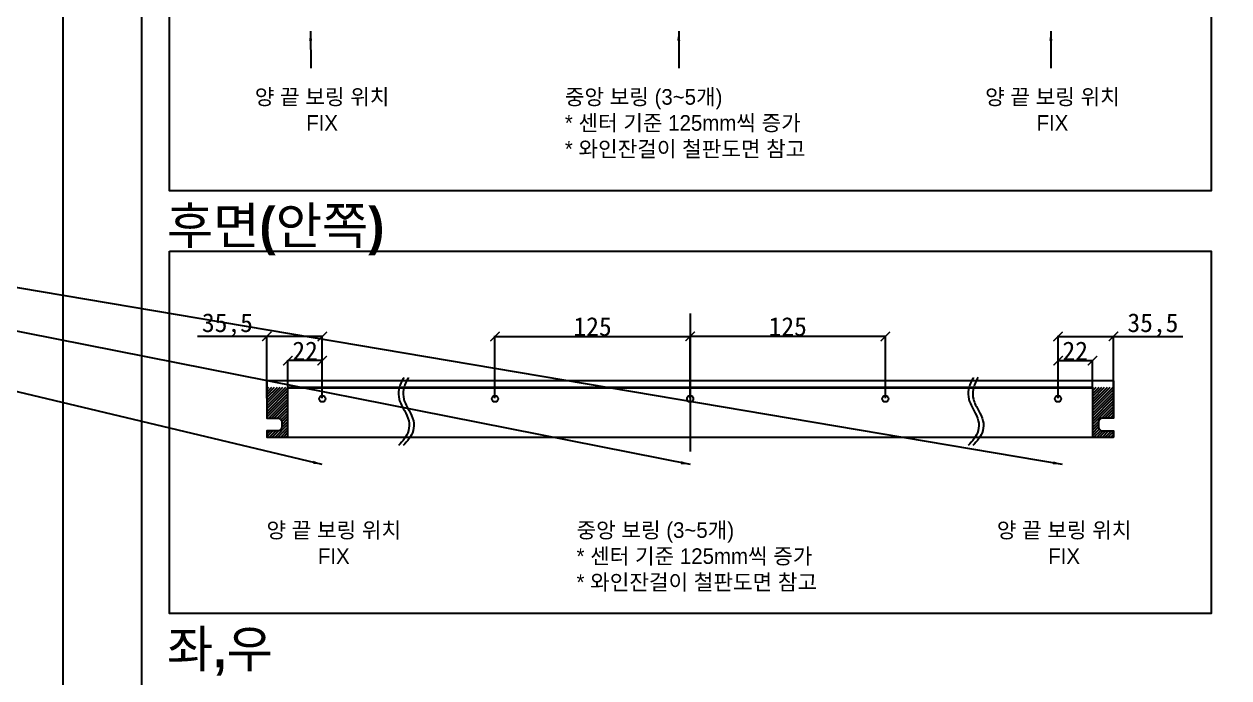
# Model space of a CAD drawing. Header units: millimetres. Extents: x -44117 to 256353, y -2095463 to 65325.
# Drawn here: x 97926 to 99855, y -1008218 to -1007170 of the extents above; entities that cross this region are included whole.
import ezdxf

# ---------------------------------------------------------------- set-up
doc = ezdxf.new("R2010")
doc.units = ezdxf.units.MM
doc.header["$LTSCALE"] = 10
doc.linetypes.add('CENTER', pattern=[50.800000000000004, 31.75, -6.35, 6.35, -6.35])
for name, color, linetype in [('! dim', 7, 'Continuous'), ('.', 8, 'Continuous'), ('01YL_text_제목 @ 1', 2, 'Continuous'), ('DEFAULT', 7, 'Continuous'), ('Steel', 3, 'Continuous'), ('TXT', 4, 'Continuous'), ('TXT @ 1', 4, 'Continuous')]:
    doc.layers.add(name, color=color, linetype=linetype)
doc.styles.add('IMOS', font='', dxfattribs={"height": 3})
doc.styles.get('IMOS').set_extended_font_data('-윤고딕330')
doc.dimstyles.new('ISO-25', dxfattribs={"dimtxt": 2.5, "dimasz": 2.5, "dimexe": 1, "dimexo": 1, "dimtad": 1, "dimtxsty": 'Standard', "dimblk": 'ARCHTICK', "dimcen": 2.5, "dimadec": 0, "dimazin": 0, "dimtfac": 1, "dimtmove": 0, "dimatfit": 3, "dimfxl": 0, "dimarcsym": 0})
pattern_1 = [(45, (15296.2149571317, -1020377.255188189), (-2.245064030267288, 2.245064030267288), [])]

# ---------------------------------------------------------------- blocks, each defined once
blk = doc.blocks.new('_ArchTick')
at = {"color": 0, "linetype": 'ByBlock', "const_width": 0.15}
blk.add_lwpolyline([(-0.5, -0.5), (0.5, 0.5)], dxfattribs=at)
blk = doc.blocks.new('*D6908')
at = {"layer": '! dim', "color": 0, "lineweight": -2}
for p, q in [((99581.18982199483, -1007769.715647453), (99581.18982199483, -1007708.524618819)), ((99581.18982199483, -1007709.524618819), (99636.18982199483, -1007709.524618819)), ((99636.18982199483, -1007750.965647453), (99636.18982199483, -1007708.524618819))]:
    blk.add_line(p, q, dxfattribs=at)
at = {"layer": 'Defpoints', "color": 0}
for p in [(99636.18982199483, -1007709.524618819), (99636.18982199483, -1007751.965647453), (99581.18982199483, -1007770.715647453)]:
    blk.add_point(p, dxfattribs=at)
at = {"layer": '! dim', "color": 0, "lineweight": -2, "xscale": 15, "yscale": 15, "zscale": 15, "rotation": 180}
blk.add_blockref('_ArchTick', (99581.18982199483, -1007709.524618819), dxfattribs=at)
at = {"layer": '! dim', "color": 0, "lineweight": -2, "xscale": 15, "yscale": 15, "zscale": 15}
blk.add_blockref('_ArchTick', (99636.18982199483, -1007709.524618819), dxfattribs=at)
at = {"layer": '! dim', "color": 0, "insert": (99608.68982199483, -1007693.899618819), "char_height": 30, "attachment_point": 5}
blk.add_mtext('22', dxfattribs=at)
blk = doc.blocks.new('*D6909')
at = {"layer": '! dim', "color": 0, "lineweight": -2}
for p, q in [((99581.18982199483, -1007769.715647453), (99581.18982199483, -1007669.716406904)), ((99581.18982199483, -1007670.716406904), (99669.93982199483, -1007670.716406904)), ((99669.93982199483, -1007769.715647453), (99669.93982199483, -1007669.716406904)), ((99669.93982199483, -1007670.716406904), (99781.18982199483, -1007670.716406904))]:
    blk.add_line(p, q, dxfattribs=at)
at = {"layer": 'Defpoints', "color": 0}
for p in [(99669.93982199483, -1007670.716406904), (99581.18982199483, -1007770.715647453), (99669.93982199483, -1007770.715647453)]:
    blk.add_point(p, dxfattribs=at)
at = {"layer": '! dim', "color": 0, "lineweight": -2, "xscale": 15, "yscale": 15, "zscale": 15, "rotation": 180}
blk.add_blockref('_ArchTick', (99581.18982199483, -1007670.716406904), dxfattribs=at)
at = {"layer": '! dim', "color": 0, "lineweight": -2, "xscale": 15, "yscale": 15, "zscale": 15}
blk.add_blockref('_ArchTick', (99669.93982199483, -1007670.716406904), dxfattribs=at)
at = {"layer": '! dim', "color": 0, "insert": (99733.06482199483, -1007652.591406904), "char_height": 30, "attachment_point": 5}
blk.add_mtext('35,5', dxfattribs=at)
blk = doc.blocks.new('*D6910')
at = {"layer": '! dim', "color": 0, "lineweight": -2}
for p, q in [((98992.15325131018, -1007769.715647453), (98992.15325131018, -1007669.716406904)), ((99304.65325131018, -1007670.716406904), (98992.15325131018, -1007670.716406904)), ((99304.65325131018, -1007769.715647453), (99304.65325131018, -1007669.716406904))]:
    blk.add_line(p, q, dxfattribs=at)
at = {"layer": 'Defpoints', "color": 0}
for p in [(98992.15325131018, -1007670.716406904), (98992.15325131018, -1007770.715647453), (99304.65325131018, -1007770.715647453)]:
    blk.add_point(p, dxfattribs=at)
at = {"layer": '! dim', "color": 0, "lineweight": -2, "xscale": 15, "yscale": 15, "zscale": 15, "rotation": 180}
blk.add_blockref('_ArchTick', (98992.15325131018, -1007670.716406904), dxfattribs=at)
at = {"layer": '! dim', "color": 0, "lineweight": -2, "xscale": 15, "yscale": 15, "zscale": 15}
blk.add_blockref('_ArchTick', (99304.65325131018, -1007670.716406904), dxfattribs=at)
at = {"layer": '! dim', "color": 0, "insert": (99148.40325131018, -1007655.091406904), "char_height": 30, "attachment_point": 5}
blk.add_mtext('125', dxfattribs=at)
blk = doc.blocks.new('*D6911')
at = {"layer": '! dim', "color": 0, "lineweight": -2}
for p, q in [((98348.11668062554, -1007750.965647453), (98348.11668062554, -1007708.524618819)), ((98403.11668062554, -1007709.524618819), (98348.11668062554, -1007709.524618819)), ((98403.11668062554, -1007769.715647453), (98403.11668062554, -1007708.524618819))]:
    blk.add_line(p, q, dxfattribs=at)
at = {"layer": 'Defpoints', "color": 0}
for p in [(98348.11668062554, -1007709.524618819), (98348.11668062554, -1007751.965647453), (98403.11668062554, -1007770.715647453)]:
    blk.add_point(p, dxfattribs=at)
at = {"layer": '! dim', "color": 0, "lineweight": -2, "xscale": 15, "yscale": 15, "zscale": 15, "rotation": 180}
blk.add_blockref('_ArchTick', (98348.11668062554, -1007709.524618819), dxfattribs=at)
at = {"layer": '! dim', "color": 0, "lineweight": -2, "xscale": 15, "yscale": 15, "zscale": 15}
blk.add_blockref('_ArchTick', (98403.11668062554, -1007709.524618819), dxfattribs=at)
at = {"layer": '! dim', "color": 0, "insert": (98375.61668062554, -1007693.899618819), "char_height": 30, "attachment_point": 5}
blk.add_mtext('22', dxfattribs=at)
blk = doc.blocks.new('*D6912')
at = {"layer": '! dim', "color": 0, "lineweight": -2}
for p, q in [((98314.36668062554, -1007670.716406904), (98203.11668062554, -1007670.716406904)), ((98314.36668062554, -1007769.715647453), (98314.36668062554, -1007669.716406904)), ((98403.11668062554, -1007670.716406904), (98314.36668062554, -1007670.716406904)), ((98403.11668062554, -1007769.715647453), (98403.11668062554, -1007669.716406904))]:
    blk.add_line(p, q, dxfattribs=at)
at = {"layer": 'Defpoints', "color": 0}
for p in [(98314.36668062554, -1007670.716406904), (98314.36668062554, -1007770.715647453), (98403.11668062554, -1007770.715647453)]:
    blk.add_point(p, dxfattribs=at)
at = {"layer": '! dim', "color": 0, "lineweight": -2, "xscale": 15, "yscale": 15, "zscale": 15, "rotation": 180}
blk.add_blockref('_ArchTick', (98314.36668062554, -1007670.716406904), dxfattribs=at)
at = {"layer": '! dim', "color": 0, "lineweight": -2, "xscale": 15, "yscale": 15, "zscale": 15}
blk.add_blockref('_ArchTick', (98403.11668062554, -1007670.716406904), dxfattribs=at)
at = {"layer": '! dim', "color": 0, "insert": (98251.24168062554, -1007652.591406904), "char_height": 30, "attachment_point": 5}
blk.add_mtext('35,5', dxfattribs=at)
blk = doc.blocks.new('*D6913')
at = {"layer": '! dim', "color": 0, "lineweight": -2}
for p, q in [((98679.65325131018, -1007769.715647453), (98679.65325131018, -1007669.716406904)), ((98679.65325131018, -1007670.716406904), (98992.15325131018, -1007670.716406904)), ((98992.15325131018, -1007769.715647453), (98992.15325131018, -1007669.716406904))]:
    blk.add_line(p, q, dxfattribs=at)
at = {"layer": 'Defpoints', "color": 0}
for p in [(98992.15325131018, -1007670.716406904), (98679.65325131018, -1007770.715647453), (98992.15325131018, -1007770.715647453)]:
    blk.add_point(p, dxfattribs=at)
at = {"layer": '! dim', "color": 0, "lineweight": -2, "xscale": 15, "yscale": 15, "zscale": 15, "rotation": 180}
blk.add_blockref('_ArchTick', (98679.65325131018, -1007670.716406904), dxfattribs=at)
at = {"layer": '! dim', "color": 0, "lineweight": -2, "xscale": 15, "yscale": 15, "zscale": 15}
blk.add_blockref('_ArchTick', (98992.15325131018, -1007670.716406904), dxfattribs=at)
at = {"layer": '! dim', "color": 0, "insert": (98835.90325131018, -1007655.091406904), "char_height": 30, "attachment_point": 5}
blk.add_mtext('125', dxfattribs=at)

msp = doc.modelspace()

# ---------------------------------------------------------------- hatches: boundary and pattern name
at = {"layer": '.', "true_color": 0xff0000}
h = msp.add_hatch(dxfattribs=at)
h.set_pattern_fill('ANSI31', color=1)
h.set_pattern_definition(pattern_1)
h.paths.add_polyline_path([(98314.3666812422, -1007751.965647453), (98348.11668062554, -1007751.965647453), (98348.11668062554, -1007831.965647453), (98341.28668062553, -1007831.965647453), (98334.49668062553, -1007831.965647453), (98327.74668062553, -1007831.965647453), (98321.03668062553, -1007831.965647453), (98314.3666812422, -1007831.965647453), (98314.3666812422, -1007821.895718053), (98331.98905769202, -1007821.895718053, 0.4142135623730951), (98338.28276356695, -1007815.602012178), (98338.28276356695, -1007808.049565128, 0.4142135623730951), (98331.98905769202, -1007801.755859253), (98314.3666812422, -1007801.755859253)])
h = msp.add_hatch(dxfattribs=at)
h.set_pattern_fill('ANSI31', color=1)
h.set_pattern_definition(pattern_1)
h.paths.add_polyline_path([(99669.93982137817, -1007751.965647453), (99636.18982199483, -1007751.965647453), (99636.18982199483, -1007831.965647453), (99643.01982199484, -1007831.965647453), (99649.80982199484, -1007831.965647453), (99656.55982199484, -1007831.965647453), (99663.26982199484, -1007831.965647453), (99669.93982137817, -1007831.965647453), (99669.93982137817, -1007821.895718053), (99652.31744492835, -1007821.895718053, -0.4142135623730951), (99646.02373905342, -1007815.602012178), (99646.02373905342, -1007808.049565128, -0.4142135623730951), (99652.31744492835, -1007801.755859253), (99669.93982137817, -1007801.755859253)])

# ---------------------------------------------------------------- linework, layer by layer
msp.add_lwpolyline([(97987.68562426636, -1009328.216091439), (101016.5692756177, -1009328.216091439), (101016.5692756177, -1005044.509213099), (97987.68562426636, -1005044.509213099)], close=True)
msp.add_lwpolyline([(98113.88910973936, -1006045.428556124), (98113.88910973936, -1009202.012605966), (100890.3657901447, -1009202.012605966), (100890.3657901447, -1006045.428556124)])
at = {"color": 1, "elevation": -0.06479996434355641}
msp.add_lwpolyline([(98158.6536427907, -1006851.729417628), (99826.08533241291, -1006851.729417628), (99826.08533241291, -1007437.668304337), (98158.6536427907, -1007437.668304337)], close=True, dxfattribs=at)
at = {"elevation": -0.06479996434355641}
msp.add_lwpolyline([(98158.6536427907, -1007534.355273569), (99826.08533241291, -1007534.355273569), (99826.08533241291, -1008114.397598442), (98158.6536427907, -1008114.397598442)], close=True, dxfattribs=at)
at = {"lineweight": -3}
for points in [[(99669.93982199483, -1007801.755859253), (99669.93982199483, -1007795.715647453), (99669.93982199483, -1007778.215647453), (99669.93982199483, -1007760.715647453), (99669.93982199483, -1007743.215647453), (99669.93982199483, -1007743.187902523), (99669.93982199483, -1007743.159922148), (99669.93982199483, -1007743.103329406), (99669.93982199483, -1007743.046028213), (99669.93982199483, -1007742.988193638), (99669.93982199483, -1007742.871699685), (99669.93982199483, -1007742.813461566), (99669.93982199483, -1007742.755529066), (99669.93982199483, -1007742.698137852), (99669.93982199483, -1007742.669720488), (99669.93982199483, -1007742.641529212), (99669.93982199483, -1007742.613594585), (99669.93982199483, -1007742.585947148), (99669.93982199483, -1007742.558617312), (99669.93982199483, -1007742.531635261), (99669.93982199483, -1007742.505030849), (99669.93982199483, -1007742.478833491), (99669.93982199483, -1007742.453072062), (99669.93982199483, -1007742.427774795), (99669.93982199483, -1007742.40296918), (99669.93982199483, -1007742.378681866), (99669.93982199483, -1007742.354938569), (99669.93982199483, -1007742.331763977), (99669.93982199483, -1007742.30918167), (99669.93982199483, -1007742.287214038), (99669.93982199483, -1007742.265882206), (99669.93982199483, -1007742.245205969), (99669.93982199483, -1007742.225203728), (99669.93982199483, -1007742.205892441), (99669.93982199483, -1007742.187287573), (99669.93982199483, -1007742.169403064), (99669.93982199483, -1007742.152251293), (99669.93982199483, -1007742.135843061), (99669.93982199483, -1007742.120187575), (99669.93982199483, -1007742.105292445), (99669.93982199483, -1007742.091163683), (99669.93982199483, -1007742.077805718), (99669.93982199483, -1007742.065221411), (99669.93982199483, -1007742.053412077), (99669.93982199483, -1007742.042377522), (99669.93982199483, -1007742.03211608), (99669.93982199483, -1007742.02262465), (99669.93982199483, -1007742.013898755), (99669.93982199483, -1007742.005932589), (99669.93982199483, -1007741.998719077), (99669.93982199483, -1007741.992249936), (99669.93982199483, -1007741.986515743), (99669.93982199483, -1007741.981505998), (99669.93982199483, -1007741.977209197), (99669.93982199483, -1007741.973612904), (99669.93982199483, -1007741.970703817), (99669.93982199483, -1007741.96846785), (99669.93982199483, -1007741.966890195), (99669.93982199483, -1007741.965955404), (99669.93982199483, -1007741.965647453), (99663.26982199484, -1007741.965647453), (99656.55982199484, -1007741.965647453), (99649.80982199484, -1007741.965647453), (99643.01982199484, -1007741.965647453), (99636.18982199483, -1007741.965647453), (99609.7802363856, -1007741.965647453), (99583.33065077638, -1007741.965647453), (99556.84106516716, -1007741.965647453), (99530.31147955792, -1007741.965647453), (98992.15325131018, -1007741.965647453), (98453.99502306245, -1007741.965647453), (98427.46543745323, -1007741.965647453), (98400.97585184399, -1007741.965647453), (98374.52626623477, -1007741.965647453), (98348.11668062554, -1007741.965647453), (98341.28668062553, -1007741.965647453), (98334.49668062554, -1007741.965647453), (98327.74668062554, -1007741.965647453), (98321.03668062553, -1007741.965647453), (98314.36668062554, -1007741.965647453), (98314.36668062554, -1007741.965955404), (98314.36668062554, -1007741.966890195), (98314.36668062554, -1007741.96846785), (98314.36668062554, -1007741.970703817), (98314.36668062554, -1007741.973612904), (98314.36668062554, -1007741.977209197), (98314.36668062554, -1007741.981505998), (98314.36668062554, -1007741.986515743), (98314.36668062554, -1007741.992249936), (98314.36668062554, -1007741.998719077), (98314.36668062554, -1007742.005932589), (98314.36668062554, -1007742.013898755), (98314.36668062554, -1007742.02262465), (98314.36668062554, -1007742.03211608), (98314.36668062554, -1007742.042377522), (98314.36668062554, -1007742.053412077), (98314.36668062554, -1007742.065221411), (98314.36668062554, -1007742.077805718), (98314.36668062554, -1007742.091163683), (98314.36668062554, -1007742.105292445), (98314.36668062554, -1007742.120187575), (98314.36668062554, -1007742.135843061), (98314.36668062554, -1007742.152251293), (98314.36668062554, -1007742.169403064), (98314.36668062554, -1007742.187287573), (98314.36668062554, -1007742.205892441), (98314.36668062554, -1007742.225203728), (98314.36668062554, -1007742.245205969), (98314.36668062554, -1007742.265882206), (98314.36668062554, -1007742.287214038), (98314.36668062554, -1007742.30918167), (98314.36668062554, -1007742.331763977), (98314.36668062554, -1007742.354938569), (98314.36668062554, -1007742.378681866), (98314.36668062554, -1007742.40296918), (98314.36668062554, -1007742.427774795), (98314.36668062554, -1007742.453072062), (98314.36668062554, -1007742.478833491), (98314.36668062554, -1007742.505030849), (98314.36668062554, -1007742.531635261), (98314.36668062554, -1007742.558617312), (98314.36668062554, -1007742.585947148), (98314.36668062554, -1007742.613594585), (98314.36668062554, -1007742.641529212), (98314.36668062554, -1007742.669720488), (98314.36668062554, -1007742.698137852), (98314.36668062554, -1007742.755529066), (98314.36668062554, -1007742.813461566), (98314.36668062554, -1007742.871699685), (98314.36668062554, -1007742.988193638), (98314.36668062554, -1007743.046028213), (98314.36668062554, -1007743.103329406), (98314.36668062554, -1007743.159922148), (98314.36668062554, -1007743.187902523), (98314.36668062554, -1007743.215647453), (98314.36668062554, -1007760.715647453), (98314.36668062554, -1007778.215647453), (98314.36668062554, -1007795.715647453), (98314.36668062554, -1007801.755859253)], [(98314.36668062554, -1007821.895718053), (98314.36668062554, -1007830.715647453), (98314.36668062554, -1007830.743392383), (98314.36668062554, -1007830.771372758), (98314.36668062554, -1007830.827965501), (98314.36668062554, -1007830.885266693), (98314.36668062554, -1007830.943101269), (98314.36668062554, -1007831.059595222), (98314.36668062554, -1007831.11783334), (98314.36668062554, -1007831.17576584), (98314.36668062554, -1007831.233157054), (98314.36668062554, -1007831.261574418), (98314.36668062554, -1007831.289765695), (98314.36668062554, -1007831.317700321), (98314.36668062554, -1007831.345347758), (98314.36668062554, -1007831.372677595), (98314.36668062554, -1007831.399659645), (98314.36668062554, -1007831.426264057), (98314.36668062554, -1007831.452461415), (98314.36668062554, -1007831.478222844), (98314.36668062554, -1007831.503520111), (98314.36668062554, -1007831.528325726), (98314.36668062554, -1007831.55261304), (98314.36668062554, -1007831.576356338), (98314.36668062554, -1007831.59953093), (98314.36668062554, -1007831.622113236), (98314.36668062554, -1007831.644080868), (98314.36668062554, -1007831.6654127), (98314.36668062554, -1007831.686088938), (98314.36668062554, -1007831.706091178), (98314.36668062554, -1007831.725402466), (98314.36668062554, -1007831.744007333), (98314.36668062554, -1007831.761891842), (98314.36668062554, -1007831.779043613), (98314.36668062554, -1007831.795451845), (98314.36668062554, -1007831.811107331), (98314.36668062554, -1007831.826002462), (98314.36668062554, -1007831.840131223), (98314.36668062554, -1007831.853489188), (98314.36668062554, -1007831.866073496), (98314.36668062554, -1007831.87788283), (98314.36668062554, -1007831.888917384), (98314.36668062554, -1007831.899178827), (98314.36668062554, -1007831.908670256), (98314.36668062554, -1007831.917396151), (98314.36668062554, -1007831.925362317), (98314.36668062554, -1007831.932575829), (98314.36668062554, -1007831.93904497), (98314.36668062554, -1007831.944779164), (98314.36668062554, -1007831.949788909), (98314.36668062554, -1007831.954085709), (98314.36668062554, -1007831.957682003), (98314.36668062554, -1007831.960591089), (98314.36668062554, -1007831.962827057), (98314.36668062554, -1007831.964404711), (98314.36668062554, -1007831.965339503), (98314.36668062554, -1007831.965647453), (98321.03668062553, -1007831.965647453), (98327.74668062554, -1007831.965647453), (98334.49668062554, -1007831.965647453), (98341.28668062553, -1007831.965647453), (98348.11668062554, -1007831.965647453), (98348.11668062554, -1007751.965647453), (98374.52626623477, -1007751.965647453), (98400.97585184399, -1007751.965647453), (98427.46543745323, -1007751.965647453), (98453.99502306245, -1007751.965647453), (98992.15325131018, -1007751.965647453), (99530.31147955792, -1007751.965647453), (99556.84106516716, -1007751.965647453), (99583.33065077638, -1007751.965647453), (99609.7802363856, -1007751.965647453), (99636.18982199483, -1007751.965647453), (99636.18982199483, -1007831.965647453), (99643.01982199484, -1007831.965647453), (99649.80982199484, -1007831.965647453), (99656.55982199484, -1007831.965647453), (99663.26982199484, -1007831.965647453), (99669.93982199483, -1007831.965647453), (99669.93982199483, -1007831.965339503), (99669.93982199483, -1007831.964404711), (99669.93982199483, -1007831.962827057), (99669.93982199483, -1007831.960591089), (99669.93982199483, -1007831.957682003), (99669.93982199483, -1007831.954085709), (99669.93982199483, -1007831.949788909), (99669.93982199483, -1007831.944779164), (99669.93982199483, -1007831.93904497), (99669.93982199483, -1007831.932575829), (99669.93982199483, -1007831.925362317), (99669.93982199483, -1007831.917396151), (99669.93982199483, -1007831.908670256), (99669.93982199483, -1007831.899178827), (99669.93982199483, -1007831.888917384), (99669.93982199483, -1007831.87788283), (99669.93982199483, -1007831.866073496), (99669.93982199483, -1007831.853489188), (99669.93982199483, -1007831.840131223), (99669.93982199483, -1007831.826002462), (99669.93982199483, -1007831.811107331), (99669.93982199483, -1007831.795451845), (99669.93982199483, -1007831.779043613), (99669.93982199483, -1007831.761891842), (99669.93982199483, -1007831.744007333), (99669.93982199483, -1007831.725402466), (99669.93982199483, -1007831.706091178), (99669.93982199483, -1007831.686088938), (99669.93982199483, -1007831.6654127), (99669.93982199483, -1007831.644080868), (99669.93982199483, -1007831.622113236), (99669.93982199483, -1007831.59953093), (99669.93982199483, -1007831.576356338), (99669.93982199483, -1007831.55261304), (99669.93982199483, -1007831.528325726), (99669.93982199483, -1007831.503520111), (99669.93982199483, -1007831.478222844), (99669.93982199483, -1007831.452461415), (99669.93982199483, -1007831.426264057), (99669.93982199483, -1007831.399659645), (99669.93982199483, -1007831.372677595), (99669.93982199483, -1007831.345347758), (99669.93982199483, -1007831.317700321), (99669.93982199483, -1007831.289765695), (99669.93982199483, -1007831.261574418), (99669.93982199483, -1007831.233157054), (99669.93982199483, -1007831.17576584), (99669.93982199483, -1007831.11783334), (99669.93982199483, -1007831.059595222), (99669.93982199483, -1007830.943101269), (99669.93982199483, -1007830.885266693), (99669.93982199483, -1007830.827965501), (99669.93982199483, -1007830.771372758), (99669.93982199483, -1007830.743392383), (99669.93982199483, -1007830.715647453), (99669.93982199483, -1007821.895718053)], [(98348.11668062554, -1007753.215647453), (98374.52626623477, -1007753.215647453), (98400.97585184399, -1007753.215647453), (98427.46543745323, -1007753.215647453), (98453.99502306245, -1007753.215647453), (98992.15325131018, -1007753.215647453), (99530.31147955792, -1007753.215647453), (99556.84106516716, -1007753.215647453), (99583.33065077638, -1007753.215647453), (99609.7802363856, -1007753.215647453), (99636.18982199483, -1007753.215647453)], [(98348.11668062554, -1007831.965647453), (98374.52626623477, -1007831.965647453), (98400.97585184399, -1007831.965647453), (98427.46543745323, -1007831.965647453), (98453.99502306245, -1007831.965647453), (98992.15325131018, -1007831.965647453), (99530.31147955792, -1007831.965647453), (99556.84106516716, -1007831.965647453), (99583.33065077638, -1007831.965647453), (99609.7802363856, -1007831.965647453), (99636.18982199483, -1007831.965647453)]]:
    msp.add_lwpolyline(points, dxfattribs=at)
for points in [[(98314.3666812422, -1007741.965647453), (98314.3666812422, -1007801.755859253), (98331.98905769202, -1007801.755859253, -0.4142135623730951), (98338.28276356695, -1007808.049565128), (98338.28276356695, -1007815.602012178, -0.4142135623730951), (98331.98905769202, -1007821.895718053), (98314.3666812422, -1007821.895718053), (98314.3666812422, -1007831.965647453)], [(99669.93982137817, -1007741.965647453), (99669.93982137817, -1007801.755859253), (99652.31744492835, -1007801.755859253, 0.4142135623730951), (99646.02373905342, -1007808.049565128), (99646.02373905342, -1007815.602012178, 0.4142135623730951), (99652.31744492835, -1007821.895718053), (99669.93982137817, -1007821.895718053), (99669.93982137817, -1007831.965647453)]]:
    msp.add_lwpolyline(points, format="xyb", dxfattribs=at)
for points in [[(98533.67579045573, -1007736.464238303), (98525.84977197599, -1007755.586476804), (98526.26255443804, -1007771.245921945), (98534.5453401659, -1007789.484901781), (98541.50173784736, -1007805.999536954), (98541.1971964021, -1007821.531196858), (98525.19490834532, -1007845.641233126)], [(98541.1113930584, -1007736.464238303), (98533.28537457866, -1007755.586476804), (98533.69815704071, -1007771.245921945), (98541.98094276857, -1007789.484901781), (98548.93734045002, -1007805.999536954), (98548.63279900477, -1007821.531196858), (98532.630510948, -1007845.641233126)], [(99445.70191521199, -1007736.464238303), (99437.87589673225, -1007755.586476804), (99438.2886791943, -1007771.245921945), (99446.57146492216, -1007789.484901781), (99453.52786260362, -1007805.999536954), (99453.22332115837, -1007821.531196858), (99437.22103310158, -1007845.641233126)], [(99453.13751781466, -1007736.464238303), (99445.31149933492, -1007755.586476804), (99445.72428179697, -1007771.245921945), (99454.00706752483, -1007789.484901781), (99460.96346520628, -1007805.999536954), (99460.65892376103, -1007821.531196858), (99444.65663570426, -1007845.641233126)]]:
    msp.add_spline(points, degree=3)
at = {"layer": 'DEFAULT'}
for centre in [(98403.11668062554, -1007770.715647453), (99581.18982199483, -1007770.715647453)]:
    msp.add_circle(centre, 5, dxfattribs=at)
at = {"layer": 'Steel', "color": 1, "linetype": 'CENTER', "ltscale": 2}
msp.add_line((98992.15325131018, -1007634.015078536), (98992.15325131018, -1007855.048584334), dxfattribs=at)
at = {"layer": 'TXT'}
for centre in [(98679.65325131018, -1007770.715647453), (98992.15325131018, -1007770.715647453), (99304.65325131018, -1007770.715647453)]:
    msp.add_circle(centre, 5, dxfattribs=at)

# ---------------------------------------------------------------- texts
at = {"char_height": 59.11847746695668, "attachment_point": 1}
for s, heights, insert in [('{\\f굴림|b1|i0|c129|p50;후면(안쪽)}', [-74.05449492223276], (98154.27195128359, -1007463.753053783, -0.1918999831746374)), ('{\\f굴림|b1|i0|c129|p50;좌,우}', [-70.30094079734663], (98154.27195128359, -1008141.542221488, -0.1918999831746374))]:
    msp.add_mtext_dynamic_manual_height_columns(s, width=17876.31039288521, gutter_width=229.905190149276, heights=heights, dxfattribs=dict(at, insert=insert))
at = {"layer": '01YL_text_제목 @ 1', "color": 1, "char_height": 25, "attachment_point": 2, "style": 'IMOS'}
for insert in [(98402.78222724673, -1007274.552521064, 0.07422475417844937), (99572.18098038918, -1007274.552521064, 0.07422475417844937), (98421.48687655339, -1007968.435580342, 0.07422475417844937), (99590.88562969584, -1007968.435580342, 0.07422475417844937)]:
    msp.add_mtext_dynamic_manual_height_columns('{\\fGulim|b0|i0|c129|p50;양 끝 보링 위치\\PFIX}', width=269.7788324920361, gutter_width=82.47129357107369, heights=[145.1729560366542], dxfattribs=dict(at, insert=insert))
at = {"layer": 'TXT @ 1', "char_height": 25, "attachment_point": 1, "style": 'IMOS'}
for insert in [(98791.5064355491, -1007274.552521064, 0.07422475417844937), (98810.21108485576, -1007968.435580342, 0.07422475417844937)]:
    msp.add_mtext_dynamic_manual_height_columns('{\\fGulim|b0|i0|c129|p50;중앙 보링 (3~5개)\\P* 센터 기준 125mm씩 증가\\P* 와인잔걸이 철판도면 참고}', width=478.6154434248997, gutter_width=82.47129357107369, heights=[145.1729560366542], dxfattribs=dict(at, insert=insert))

# ---------------------------------------------------------------- dimensions: what is measured, and where the dimension line sits
at = {"layer": '! dim'}
for base, p1, p2, picture, middle in [((98314.36668062554, -1007670.716406904), (98403.11668062554, -1007770.715647453), (98314.36668062554, -1007770.715647453), '*D6912', (98251.24168062554, -1007652.591406904)), ((98992.15325131018, -1007670.716406904), (98679.65325131018, -1007770.715647453), (98992.15325131018, -1007770.715647453), '*D6913', (98835.90325131018, -1007655.091406904)), ((98348.11668062554, -1007709.524618819), (98403.11668062554, -1007770.715647453), (98348.11668062554, -1007751.965647453), '*D6911', (98375.61668062554, -1007693.899618819))]:
    dim = msp.add_linear_dim(base=base, p1=p1, p2=p2, angle=180, dimstyle='ISO-25', override={"dimtxt": 30, "dimasz": 15, "dimlfac": 0.4, "dimcen": 10}, dxfattribs=at)
    dim.commit()
    dim.dimension.update_dxf_attribs({"geometry": picture, "text_midpoint": middle})
for base, p1, p2, picture, middle in [((98992.15325131018, -1007670.716406904), (99304.65325131018, -1007770.715647453), (98992.15325131018, -1007770.715647453), '*D6910', (99148.40325131018, -1007655.091406904)), ((99669.93982199483, -1007670.716406904), (99581.18982199483, -1007770.715647453), (99669.93982199483, -1007770.715647453), '*D6909', (99733.06482199483, -1007652.591406904)), ((99636.18982199483, -1007709.524618819), (99581.18982199483, -1007770.715647453), (99636.18982199483, -1007751.965647453), '*D6908', (99608.68982199483, -1007693.899618819))]:
    dim = msp.add_linear_dim(base=base, p1=p1, p2=p2, dimstyle='ISO-25', override={"dimtxt": 30, "dimasz": 15, "dimlfac": 0.4, "dimcen": 10}, dxfattribs=at)
    dim.commit()
    dim.dimension.update_dxf_attribs({"geometry": picture, "text_midpoint": middle})

# ---------------------------------------------------------------- leaders
at = {"layer": 'DEFAULT', "annotation_type": 0, "has_hookline": 1, "hookline_direction": 1, "text_width": 13.33333333333333}
for points in [[(98403.10124954145, -1007875.731803337), (95474.49534867643, -1007179.68659372)], [(99588.32642239812, -1007875.731803337), (95474.49534867643, -1007179.68659372)]]:
    msp.add_leader(points, dimstyle='ISO-25', override={"dimasz": 15, "dimgap": 0.625, "dimtad": 0}, dxfattribs=at)
at = {"layer": 'DEFAULT'}
for points in [[(98384.39660023479, -1007181.848744059), (98384.63305047117, -1007240.973890125)], [(99569.62177309147, -1007181.848744059), (99569.85822332784, -1007240.973890125)]]:
    msp.add_leader(points, dimstyle='ISO-25', override={"dimasz": 15, "dimgap": 0.625, "dimtad": 0}, dxfattribs=at)
at = {"layer": 'TXT', "annotation_type": 0, "has_hookline": 1, "hookline_direction": 1, "text_width": 13.33333333333333}
msp.add_leader([(98992.45675605947, -1007875.808683557), (95474.49534867643, -1007179.68659372)], dimstyle='ISO-25', override={"dimasz": 15, "dimgap": 0.625, "dimtad": 0}, dxfattribs=at)
at = {"layer": 'TXT'}
msp.add_leader([(98973.75210675281, -1007181.925624279), (98973.98855698919, -1007241.050770344)], dimstyle='ISO-25', override={"dimasz": 15, "dimgap": 0.625, "dimtad": 0}, dxfattribs=at)

doc.saveas('drawing.dxf')
